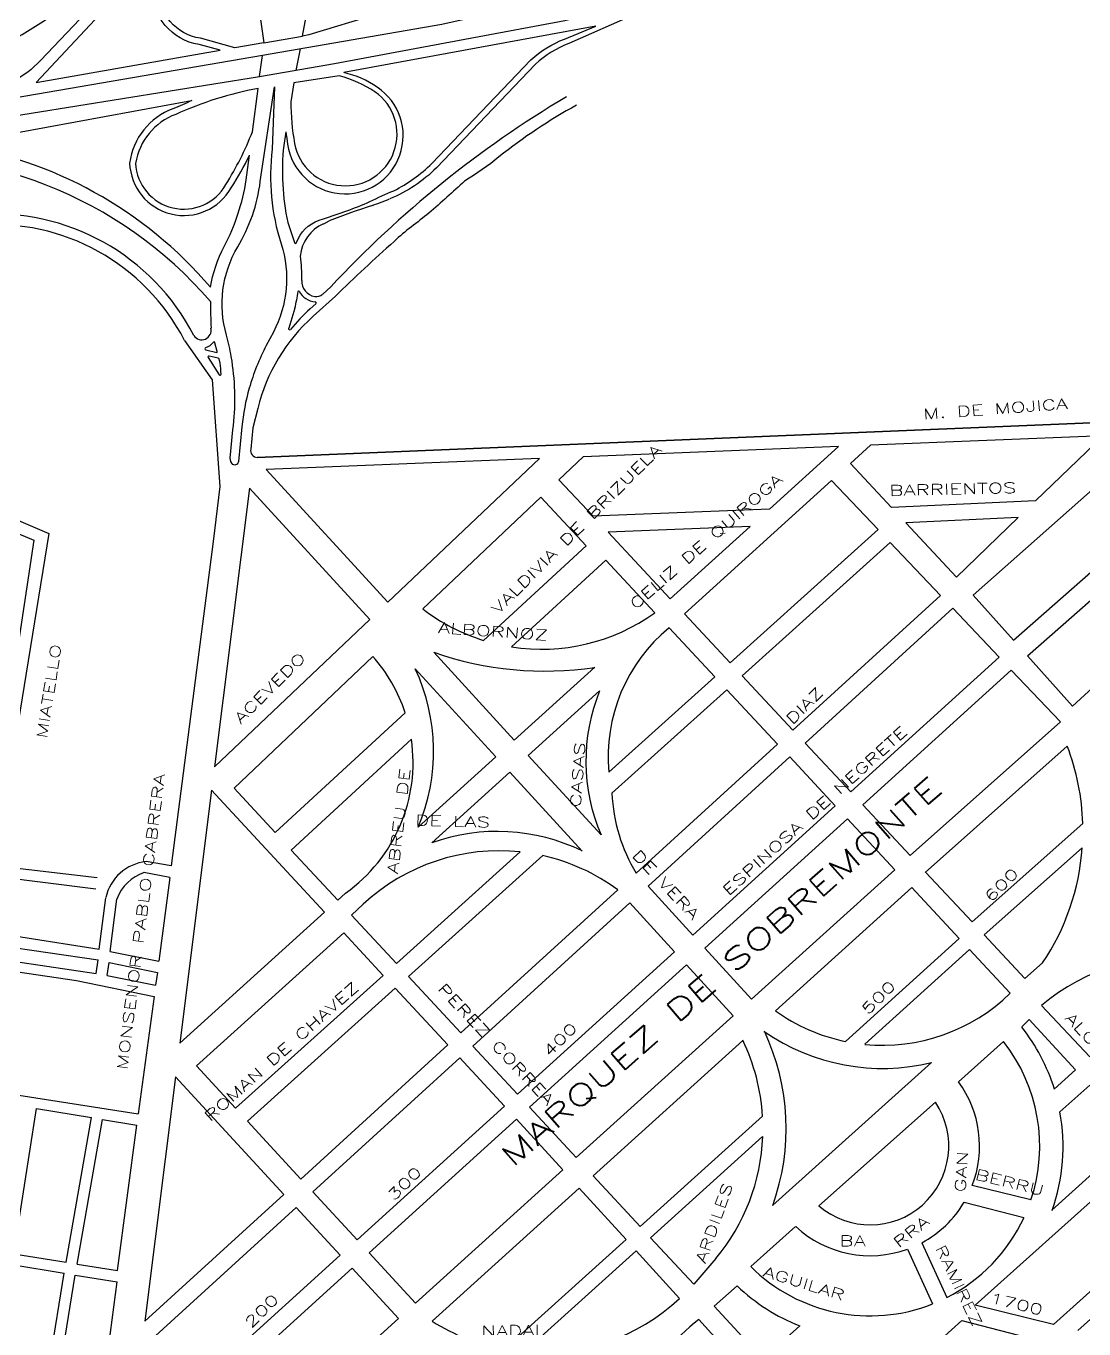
# Model space of a CAD drawing. Header units: millimetres. Extents: x 4375152 to 4409667, y 6523746 to 6549185.
# Drawn here: x 4385230 to 4386237, y 6530076 to 6531316 of the extents above; entities that cross this region are included whole.
import ezdxf

# ---------------------------------------------------------------- set-up
doc = ezdxf.new("R2010")
doc.units = ezdxf.units.MM
for name, color, linetype in [('LINEA CALLE', 252, 'Continuous'), ('NOMBRE BARRIO', 8, 'Continuous'), ('NOMBRE CALLE', 252, 'Continuous')]:
    doc.layers.add(name, color=color, linetype=linetype)
doc.styles.add('ROMANS', font='romans')
doc.styles.add('S1', font='ROMANS')

msp = doc.modelspace()

# ---------------------------------------------------------------- linework, layer by layer
at = {"layer": 'LINEA CALLE', "transparency": 33554687}
for p, q in [((4385513.5, 6531127.5), (4385518.6, 6531130.4)), ((4385520.3, 6531067.4), (4385512.6, 6531060.5)), ((4384726.6, 6531055.2), (4385252.1, 6530833.1)), ((4385486, 6531047.2), (4385480.2, 6531028.1)), ((4385500.6, 6531046.6), (4385506, 6531051.5)), ((4385381.1, 6531016.6), (4385407.3, 6530979)), ((4385381.1, 6531016.6), (4385407.3, 6530979)), ((4385407.3, 6530979), (4385414.8, 6530877.5)), ((4385407.3, 6530979), (4385414.8, 6530877.5)), ((4386255.1, 6530925.8), (4386033.9, 6530916.9)), ((4386190.8, 6530864), (4386255.1, 6530925.8)), ((4385760.5, 6530905.9), (4385737.4, 6530884.1)), ((4386003.2, 6530915.7), (4385760.5, 6530905.9)), ((4386003.2, 6530915.7), (4385937.6, 6530856.2)), ((4386033.9, 6530916.9), (4386014.8, 6530899.6)), ((4385718.9, 6530904.3), (4385458.8, 6530893.8)), ((4385718.9, 6530904.3), (4385458.8, 6530893.8)), ((4385458.8, 6530893.8), (4385574.7, 6530767.5)), ((4385458.8, 6530893.8), (4385574.7, 6530767.5)), ((4385718.9, 6530904.3), (4385574.7, 6530767.5)), ((4386014.8, 6530899.6), (4386053.8, 6530857.7)), ((4386131.6, 6530774.4), (4386274.2, 6530900.9)), ((4385099.4, 6530885), (4385237.8, 6530826.6)), ((4385769.9, 6530849.3), (4385737.4, 6530884.1)), ((4385996.8, 6530883.3), (4385856.7, 6530756.4)), ((4386041, 6530836.6), (4385996.8, 6530883.3)), ((4385414.8, 6530877.5), (4385408.3, 6530825.5)), ((4385414.8, 6530877.5), (4385408.3, 6530825.5)), ((4385443, 6530876.1), (4385409.7, 6530610.9)), ((4385443, 6530876.1), (4385409.7, 6530610.9)), ((4385443, 6530876.1), (4385557.5, 6530751.2)), ((4385443, 6530876.1), (4385557.5, 6530751.2)), ((4385720, 6530867.5), (4385607.9, 6530761.2)), ((4385763.3, 6530821.2), (4385720, 6530867.5)), ((4385937.6, 6530856.2), (4385769.9, 6530849.3)), ((4386190.8, 6530864), (4386053.8, 6530857.7)), ((4386169.9, 6530731.5), (4386314.5, 6530858.7)), ((4386174.3, 6530848.1), (4386067.4, 6530843.2)), ((4386115.6, 6530791.5), (4386174.3, 6530848.1)), ((4386183.2, 6530716.7), (4386327.6, 6530843.7)), ((4385252.1, 6530833.1), (4385200.6, 6530517.3)), ((4385919.3, 6530839.7), (4385784.2, 6530834.1)), ((4385843.3, 6530770.8), (4385784.2, 6530834.1)), ((4385919.3, 6530839.7), (4385843.3, 6530770.8)), ((4386041, 6530836.6), (4385900.2, 6530709.9)), ((4386067.4, 6530843.2), (4386115.6, 6530791.5)), ((4385237.8, 6530826.6), (4385209.1, 6530636.6)), ((4385408.3, 6530825.5), (4385368.3, 6530517)), ((4385763.3, 6530821.2), (4385665.6, 6530731.2)), ((4386052.6, 6530824.4), (4385911.8, 6530697.6)), ((4386100.4, 6530774.1), (4386052.6, 6530824.4)), ((4385781.9, 6530807.6), (4385692.3, 6530725.1)), ((4385828.7, 6530757.5), (4385781.9, 6530807.6)), ((4386368.5, 6530799.9), (4386226, 6530668.8)), ((4386100.4, 6530774.1), (4385960, 6530646)), ((4386169.9, 6530731.5), (4386131.6, 6530774.4)), ((4386112, 6530761.8), (4385971.5, 6530633.7)), ((4386156.2, 6530715.2), (4386112, 6530761.8)), ((4385557.5, 6530751.2), (4385409.7, 6530610.9)), ((4385900.2, 6530709.9), (4385856.7, 6530756.4)), ((4385885.6, 6530696.7), (4385842.1, 6530743.2)), ((4385618.2, 6530720), (4385694.9, 6530636.4)), ((4385560.3, 6530716), (4385428.2, 6530590.6)), ((4386156.2, 6530715.2), (4386015, 6530587.1)), ((4386226, 6530668.8), (4386183.2, 6530716.7)), ((4385600.6, 6530704.2), (4385677.4, 6530620.5)), ((4385771.4, 6530705.7), (4385694.9, 6530636.4)), ((4385885.6, 6530696.7), (4385784.7, 6530605.9)), ((4385960, 6530646), (4385911.8, 6530697.6)), ((4386167.8, 6530703), (4386026.5, 6530574.8)), ((4386214.6, 6530653.8), (4386167.8, 6530703)), ((4385776.1, 6530683.4), (4385708.2, 6530621.9)), ((4385897.1, 6530684.3), (4385787.8, 6530586)), ((4385945.4, 6530632.7), (4385897.1, 6530684.3)), ((4385591, 6530662.5), (4385467.2, 6530548.5)), ((4386214.6, 6530653.8), (4386071.5, 6530526.6)), ((4385597, 6530637.3), (4385482.6, 6530531.9)), ((4385945.4, 6530632.7), (4385810.8, 6530510)), ((4386015, 6530587.1), (4385971.5, 6530633.7)), ((4385677.4, 6530620.5), (4385603.4, 6530553.5)), ((4385708.2, 6530621.9), (4385777.4, 6530546.4)), ((4385956.9, 6530620.4), (4385822.2, 6530497.5)), ((4386000.3, 6530573.9), (4385956.9, 6530620.4)), ((4386221, 6530630.8), (4386085.7, 6530510.6)), ((4385690.7, 6530606), (4385616.4, 6530538.7)), ((4385690.7, 6530606), (4385759.5, 6530530.9)), ((4385406.9, 6530588.8), (4385376.6, 6530348.1)), ((4385514.4, 6530472.9), (4385406.9, 6530588.8)), ((4385467.2, 6530548.5), (4385428.2, 6530590.6)), ((4386000.3, 6530573.9), (4385864.9, 6530451)), ((4386071.5, 6530526.6), (4386026.5, 6530574.8)), ((4386011.9, 6530561.5), (4385876.3, 6530438.6)), ((4386057, 6530513.2), (4386011.9, 6530561.5)), ((4386235.8, 6530557), (4386130.5, 6530463.5)), ((4386235.3, 6530533.9), (4386142.1, 6530451.1)), ((4385526.9, 6530484.2), (4385482.6, 6530531.9)), ((4385700.6, 6530530.1), (4385582.7, 6530424)), ((4385721.9, 6530526.6), (4385594.1, 6530411.7)), ((4385200.6, 6530517.3), (4385298, 6530505.7)), ((4385367, 6530505.8), (4385342.5, 6530510.4)), ((4385368.3, 6530517), (4385344.5, 6530520.9)), ((4386057, 6530513.2), (4385920.7, 6530390.1)), ((4386130.5, 6530463.5), (4386086.1, 6530511)), ((4385196.6, 6530507.5), (4385296.7, 6530495.1)), ((4385367, 6530505.8), (4385356.6, 6530426.1)), ((4385822.2, 6530497.5), (4385864.9, 6530451)), ((4385300, 6530437.5), (4385306.2, 6530486.6)), ((4385310.5, 6530435.4), (4385316.7, 6530485.3)), ((4385534.3, 6530490.9), (4385526.9, 6530484.2)), ((4385793.3, 6530494), (4385644, 6530357.9)), ((4386073, 6530496.2), (4385943.4, 6530379.1)), ((4386118.3, 6530447.7), (4386073, 6530496.2)), ((4385514.4, 6530472.9), (4385376.6, 6530348.1)), ((4385551.2, 6530480.3), (4385540, 6530470.1)), ((4385804.7, 6530481.6), (4385655.5, 6530345.5)), ((4385804.7, 6530481.6), (4385847.4, 6530435.1)), ((4385582.7, 6530424), (4385540, 6530470.1)), ((4385158.7, 6530448.1), (4385298.8, 6530427.4)), ((4385175.8, 6530457.1), (4385300, 6530437.5)), ((4385532.8, 6530453), (4385392.5, 6530326.6)), ((4385570.1, 6530412.7), (4385532.8, 6530453)), ((4386118.3, 6530447.7), (4386010, 6530349.9)), ((4386180.8, 6530409.7), (4386142.1, 6530451.1)), ((4385153.4, 6530435.8), (4385297.1, 6530414.6)), ((4385310.5, 6530435.4), (4385356.6, 6530426.1)), ((4385847.4, 6530435.1), (4385698, 6530299.6)), ((4385876.3, 6530438.6), (4385920.7, 6530390.1)), ((4386128.1, 6530437.2), (4386028.4, 6530347.2)), ((4386166.8, 6530395.7), (4386128.1, 6530437.2)), ((4385116.4, 6530431.7), (4385278.2, 6530407.7)), ((4385297.1, 6530414.6), (4385298.8, 6530427.4)), ((4385307.4, 6530412.5), (4385309.3, 6530424.8)), ((4385309.5, 6530424.8), (4385355.3, 6530415.5)), ((4385858.8, 6530422.7), (4385709.5, 6530287.3)), ((4385858.8, 6530422.7), (4385903.2, 6530374.2)), ((4386197.5, 6530424.5), (4386180.8, 6530409.7)), ((4385307.4, 6530412.5), (4385353.4, 6530403.3)), ((4385355.3, 6530415.5), (4385353.4, 6530403.3)), ((4385570.1, 6530412.7), (4385429.7, 6530286.3)), ((4385644, 6530357.9), (4385594.1, 6530411.7)), ((4385278.2, 6530407.7), (4385352.2, 6530392.7)), ((4385581.6, 6530400.4), (4385441.1, 6530273.9)), ((4385631.6, 6530346.5), (4385581.6, 6530400.4)), ((4385352.2, 6530392.7), (4385337.1, 6530281)), ((4385903.2, 6530374.2), (4385753.9, 6530239.4)), ((4386242.4, 6530335.1), (4386196.4, 6530383.9)), ((4386184.8, 6530370.8), (4386177.7, 6530363.6)), ((4386184.8, 6530370.8), (4386228.9, 6530323)), ((4385912.3, 6530350.9), (4385769.8, 6530222.2)), ((4386160.5, 6530349.7), (4386117.6, 6530311.6)), ((4385631.6, 6530346.5), (4385491.8, 6530219)), ((4385698, 6530299.6), (4385655.5, 6530345.5)), ((4385392.5, 6530326.6), (4385429.7, 6530286.3)), ((4385643, 6530334.2), (4385503.2, 6530206.7)), ((4385685.5, 6530288.3), (4385643, 6530334.2)), ((4386091.9, 6530329.8), (4385940.7, 6530193.8)), ((4386228.9, 6530323), (4386208.7, 6530304.6)), ((4385120.3, 6530314.7), (4385337.1, 6530281)), ((4385372.6, 6530316.1), (4385343.3, 6530083.7)), ((4385372.6, 6530316.1), (4385475.7, 6530204.4)), ((4386242.4, 6530308.3), (4386214, 6530282.9)), ((4385218.6, 6530148), (4385240.2, 6530286)), ((4385240.2, 6530286), (4385292.5, 6530277.4)), ((4385685.5, 6530288.3), (4385545.3, 6530161.1)), ((4385753.9, 6530239.4), (4385709.5, 6530287.3)), ((4386095.6, 6530292), (4385984.7, 6530193.5)), ((4385268.6, 6530139.9), (4385292.5, 6530277.4)), ((4385279.1, 6530138.1), (4385303, 6530275.6)), ((4385303, 6530275.6), (4385335.8, 6530270.2)), ((4385441.1, 6530273.9), (4385491.8, 6530219)), ((4385697, 6530276), (4385556.7, 6530148.7)), ((4385741, 6530227.6), (4385697, 6530276)), ((4385931, 6530278.7), (4385814.8, 6530173.7)), ((4385317.4, 6530131.9), (4385335.8, 6530270.2)), ((4386206.5, 6530189.3), (4386285.8, 6530261.3)), ((4385931.2, 6530259.5), (4385824.6, 6530163.2)), ((4386298.7, 6530247.3), (4386133.4, 6530098.9)), ((4385741, 6530227.6), (4385600.8, 6530101)), ((4385814.8, 6530173.7), (4385769.8, 6530222.2)), ((4386186.5, 6530199.1), (4386130.6, 6530212.8)), ((4385475.7, 6530204.4), (4385343.3, 6530083.7)), ((4385503.2, 6530206.7), (4385545.3, 6530161.1)), ((4385756.7, 6530210.3), (4385616.7, 6530083.8)), ((4385801.2, 6530161.4), (4385756.7, 6530210.3)), ((4386341.5, 6530200.7), (4386207.8, 6530080.6)), ((4385487.2, 6530192), (4385349.9, 6530066.8)), ((4385487.2, 6530192), (4385529.2, 6530146.5)), ((4386123, 6530197.1), (4386179.8, 6530182.4)), ((4386354.9, 6530186.2), (4386231, 6530075)), ((4385865.7, 6530118.9), (4385824.6, 6530163.2)), ((4385962.6, 6530173.9), (4385919.8, 6530135.8)), ((4385801.2, 6530161.4), (4385685.2, 6530056.8)), ((4385810.8, 6530150.8), (4385703.9, 6530054.3)), ((4385852.2, 6530105.3), (4385810.8, 6530150.8)), ((4386069, 6530152.4), (4386092.9, 6530100.3)), ((4386082.5, 6530158.4), (4386106.4, 6530106.4)), ((4385216.8, 6530137.6), (4385266.7, 6530129.4)), ((4385218.6, 6530148), (4385268.6, 6530139.9)), ((4385279.1, 6530138.1), (4385317.4, 6530131.9)), ((4385529.2, 6530146.5), (4385391.7, 6530021.8)), ((4385556.7, 6530148.7), (4385600.8, 6530101)), ((4385886.7, 6530143.4), (4385865.7, 6530118.9)), ((4385244.3, 6529993.6), (4385266.7, 6530129.4)), ((4385254.8, 6529991.8), (4385277.2, 6530127.7)), ((4385277.2, 6530127.7), (4385316.9, 6530121.1)), ((4385540.6, 6530134.1), (4385403.2, 6530009.5)), ((4385540.6, 6530134.1), (4385584.7, 6530086.4)), ((4385301.7, 6530004), (4385316.9, 6530121.1)), ((4385906.9, 6530117.4), (4385885, 6530098)), ((4385931.4, 6530048), (4385885, 6530098)), ((4386207.8, 6530080.6), (4386133.4, 6530098.9)), ((4385584.7, 6530086.4), (4385447.2, 6529962.1)), ((4385916.5, 6530034.7), (4385870.4, 6530085.3)), ((4385966.6, 6530079.4), (4385931.4, 6530048)), ((4386120.8, 6530084.5), (4386078.3, 6530046.4)), ((4386120.8, 6530084.5), (4386192.9, 6530065.9))]:
    msp.add_line(p, q, dxfattribs=at)
for points in [[(4384726.1, 6531228.9), (4384874, 6531227.5, 0.030598), (4385088.6, 6531255.3, 0.106919), (4385261.5, 6531330.3), (4385387.5, 6531448.5), (4385387.9, 6531448.7, 0.168166), (4385437.5, 6531512.7, -0.947373), (4385461.4, 6531510.4, -0.040637), (4385466.7, 6531477.8), (4385468.2, 6531459.2, -0.244275), (4385445.4, 6531431.4), (4385387.3, 6531416.8, 0.143017), (4385344, 6531388.2), (4385244, 6531282.8, -0.18129), (4385187.2, 6531254), (4385041.2, 6531226), (4384939.7, 6531218.4), (4384726.1, 6531210.1)], [(4385412.3, 6531488.8), (4385378.3, 6531462.8), (4385250.9, 6531343.3, -0.106246), (4385085.4, 6531271.8, -0.030499), (4384873.5, 6531244.3), (4384726.1, 6531245.7)], [(4385460.1, 6531325.4), (4385469.8, 6531400.4), (4385470.4, 6531439, 0.760671), (4385468.5, 6531439.5, -0.196224), (4385447.8, 6531423.6, -0.022054), (4385430.8, 6531418.1), (4385393.8, 6531408.1), (4385389.7, 6531407.1, 0.142235), (4385351.5, 6531381.5), (4385239.9, 6531262), (4385415, 6531292.5), (4385394.9, 6531298, -1.890886), (4385454, 6531361.3), (4385460.1, 6531325.4)], [(4385493.4, 6531306.1), (4385499.5, 6531338.3, -0.062311), (4385513, 6531383.9, -1.71451), (4385564.4, 6531326.9), (4385499.4, 6531307.2), (4385493.4, 6531306.1)], [(4385456.7, 6531299.7), (4385428.9, 6531294.9), (4385396.2, 6531303.9, -1.895358), (4385448.1, 6531360.1), (4385456.7, 6531299.7)], [(4385477.6, 6531215.1), (4385475.5, 6531202.1, 0.0785), (4385479.4, 6531128.6), (4385485.7, 6531109.6, 0.724323), (4385487.6, 6531109.6, -0.227642), (4385509.2, 6531130.9), (4385513.3, 6531132.3, 0.025187), (4385557.5, 6531148.6, -0.016525), (4385580.3, 6531159, 0.081252), (4385616.4, 6531184.9), (4385710.7, 6531283.4, -0.092996), (4385742.6, 6531303.2), (4385772.6, 6531315.4), (4385532.7, 6531271.3)], [(4385808.5, 6531326.1), (4385746.9, 6531299.1, 0.092996), (4385715.1, 6531279.3)], [(4385715.1, 6531279.3), (4385620.8, 6531180.8, -0.102346), (4385576.3, 6531151.2)], [(4385477.6, 6531215.1, 0.008238), (4385479.1, 6531203.1, 1.538815), (4385564.4, 6531257.4, 0.099171), (4385532.7, 6531271.3)], [(4385482.1, 6531243.6, 0.04024), (4385485.8, 6531203.9, 1.491922), (4385562.3, 6531253.1, 0.077087), (4385528.4, 6531268.3)], [(4385451.1, 6531256.2, 0.058543), (4385372.7, 6531231.6, 0.269885), (4385334.5, 6531185), (4385334.5, 6531185, 0.75255), (4385420.4, 6531164.9, 0.048256), (4385445.7, 6531215, 0.048256)], [(4385390, 6531021.2, 0.302674), (4385183.1, 6531136.1, 0.01049), (4384988.9, 6531121.4, -0.012289), (4384798.4, 6531112.4, 0.004514), (4384726.6, 6531113.3, 0.007008), (4384615.1, 6531112.2), (4384611.5, 6531112.1), (4384302.2, 6531153.8), (4384054.4, 6531187.1), (4383924.5, 6531205), (4383847, 6531217.8), (4383661.3, 6531246.4, 0.071383), (4383477.3, 6531204.1, 0.182872), (4383348.7, 6531052.7, 0.001247), (4383348.3, 6531051.3), (4383340.4, 6531052.7), (4383319.2, 6531056.2)], [(4385388.1, 6531244.8, -0.024656), (4385370.1, 6531236.8, 0.279668), (4385328.9, 6531185.3, 0.759676), (4385425.5, 6531161.8, 0.036737), (4385442.9, 6531192.9, 0.036737)], [(4385405.7, 6531067.1, -0.079253), (4385418.9, 6531106, 0.082492), (4385439.8, 6531169.3), (4385442.9, 6531192.9)], [(4385381.1, 6531016.6, 0.302849), (4385183.8, 6531126.1, 0.010504), (4384989.7, 6531111.5, -0.012311), (4384798.4, 6531102.4, 0.004528), (4384726.6, 6531103.3, 0.007008), (4384615.3, 6531102.2)], [(4385412.3, 6531005.9), (4385410.1, 6531014.4, 0.63263), (4385408.4, 6531014.7, -0.162156), (4385401.2, 6531009.6, 0.765575), (4385401.3, 6531007.6), (4385411.7, 6531005.2, 0.559018), (4385412.3, 6531005.9)], [(4385413.2, 6530999.8), (4385404.5, 6531001.7, 0.677434), (4385403.5, 6531000.2), (4385414.1, 6530984, 0.767703), (4385415.9, 6530984.6, 0.017509), (4385415, 6530995), (4385414, 6530999, 0.282859), (4385413.2, 6530999.8)]]:
    msp.add_lwpolyline(points, format="xyb", dxfattribs=at)
for points in [[(4385804.9, 6531357.2), (4385804.9, 6531357.2), (4385626, 6531317), (4385455.2, 6531287.6)], [(4385456.7, 6531299.7), (4385456.7, 6531299.7)], [(4385491, 6531293.8), (4385486.9, 6531273.3)], [(4385455.2, 6531287.6), (4385076.7, 6531222.6), (4385042.5, 6531216.1), (4384940.3, 6531208.5), (4384726.1, 6531200.1)], [(4385452.6, 6531267.7), (4385455.2, 6531287.6)], [(4385528.4, 6531268.3), (4385485, 6531261.5)], [(4385445.7, 6531215), (4385451.1, 6531256.2)], [(4385451.1, 6531256.2), (4385451.1, 6531256.2)], [(4385485, 6531261.5), (4385482.1, 6531243.6)], [(4385387.7, 6531244.6), (4385194.2, 6531208.9), (4385160.1, 6531202.9)]]:
    msp.add_lwpolyline(points, dxfattribs=at)
at = {"layer": 'LINEA CALLE', "linetype": 'ByBlock', "transparency": 33554687}
for points in [[(4385452.6, 6531267.7), (4385523.7, 6531279.8), (4385743, 6531321), (4385809.1, 6531337.2)], [(4385456.7, 6531299.7), (4385493.4, 6531306.1)], [(4385061.2, 6531204.9), (4385452.6, 6531267.7)]]:
    msp.add_lwpolyline(points, dxfattribs=at)
at = {"layer": 'LINEA CALLE', "transparency": 33554687}
msp.add_lwpolyline([(4385421.1, 6531021.6, -0.209174), (4385431.7, 6531105.5, 0.103451), (4385453.2, 6531167.6), (4385466.6, 6531257.8), (4385464.5, 6531198.5, 0.108732), (4385473, 6531108.4, -0.201817), (4385465.7, 6531024.5), (4385458.9, 6531011.8, 0.052027), (4385442.7, 6530971.2, 0.044632), (4385435.6, 6530934.4), (4385432.4, 6530901.4, -0.538819), (4385427.1, 6530898.5, -0.21419), (4385424.6, 6530904.7), (4385427.2, 6530931.5, 0.068417), (4385426.3, 6530996.9), (4385425.6, 6531001.3, 0.022017)], format="xyb", close=True, dxfattribs=at)
at = {"layer": 'LINEA CALLE', "transparency": 33554687, "flags": 128}
msp.add_lwpolyline([(4385754, 6531240.3, 0.040773), (4385680.2, 6531191.2, -0.041501), (4385647.6, 6531168.2, -0.010919), (4385613.7, 6531137.7, -0.00967), (4385597, 6531124.7, 0.031498), (4385580.5, 6531110.7, 0.011966), (4385524.7, 6531058.7), (4385503.4, 6531039.5, 0.149386), (4385450.7, 6530951.9), (4385446.1, 6530933.3), (4385444.1, 6530913.2, 0.465452), (4385450.3, 6530905.3), (4386320, 6530941.5), (4385450.3, 6530905.3)], format="xyb", dxfattribs=at)
at = {"layer": 'LINEA CALLE', "linetype": 'ByBlock', "transparency": 33554687}
for centre, radius, start, end in [((4386093.9, 6528506.2), 2834.3, 81.2783, 95.7776), ((4385102.8, 6530809.4), 397.7, 40.3942, 81.7164), ((4385104.5, 6530794), 397.7, 40.7647, 96.5271)]:
    msp.add_arc(centre, radius, start, end, dxfattribs=at)
at = {"layer": 'LINEA CALLE', "transparency": 33554687}
for centre, radius, start, end in [((4386258.8, 6530381), 1008.3, 120.6684, 137.0923), ((4385799.6, 6530401.3), 781.3, 107.863, 111.078), ((4385427.2, 6531519.7), 397.5, 289.4972, 292.0238), ((4385528.5, 6531093.3), 37.4, 113.7448, 174.8361), ((4385370.2, 6531078.5), 122.5, 357.7496, 8.5191), ((4385507.6, 6531073.1), 15, 177.7496, 260.0682), ((4385370.2, 6531078.5), 120, 344.8817, 352.6484), ((4385489.7, 6531063.1), 0.5, 29.2594, 172.6484), ((4385507.6, 6531073.1), 20, 209.2594, 263.8054), ((4385506.5, 6531067.2), 9, 260.0682, 311.9951), ((4386274.9, 6531061.1), 869.2, 180.4892, 182.1678), ((4385621, 6530912.8), 180, 131.9951, 140.6187), ((4385505.3, 6531052.2), 1, 311.9951, 83.8054), ((4385397.5, 6531026.2), 9, 213.1679, 12.7916), ((4385481.1, 6531027.7), 1, 155.373, 320.6187), ((4385481.1, 6531027.7), 1, 155.373, 320.6187), ((4385481.1, 6531027.7), 1, 155.373, 320.6187), ((4385720.7, 6530908.2), 185.3, 232.4975, 252.7031), ((4385720.7, 6530908.2), 185.3, 261.162, 305.6161), ((4385943.2, 6530620.3), 159.1, 129.4336, 185.2026), ((4385723.8, 6531022.1), 320, 250.7408, 278.5498), ((4385446.7, 6530615.1), 151.9, 18.1944, 41.6082), ((4385433.5, 6530625.8), 184.6, 336.9472, 25.1326), ((4385940.4, 6530616.5), 177.4, 157.8549, 203.2753), ((4385446.7, 6530615.1), 151.9, 305.2168, 8.4123), ((4386010.3, 6530550.3), 225.6, 1.7096, 20.9121), ((4385948.8, 6530593.2), 161.2, 182.5835, 211.1103), ((4385678.7, 6530364.8), 184.8, 64.0679, 109.6899), ((4386010.3, 6530550.3), 225.6, 326.1032, 355.8262), ((4385680.5, 6530341.4), 189.8, 83.9445, 132.9641), ((4385680.5, 6530341.4), 189.8, 53.5318, 77.4223), ((4385348.9, 6530477.5), 43.6, 95.7463, 167.8656), ((4385355.4, 6530471.5), 41, 108.2617, 160.2892), ((4386328.5, 6530225.5), 206.3, 84.5366, 129.8214), ((4386045.1, 6530520.9), 174.6, 264.4932, 314.1822), ((4386045.1, 6530520.9), 174.6, 234.3576, 258.3818), ((4386033.5, 6530250.2), 183.5, 17.2485, 38.1611), ((4385737.9, 6530267.1), 193.5, 3.4347, 25.6781), ((4385737.9, 6530267.1), 215.7, 340.1241, 25.3664), ((4386045.1, 6530520.9), 196.7, 235.1597, 283.7543), ((4386033.5, 6530250.2), 161.3, 341.5335, 38.0658), ((4386033.5, 6530250.2), 104.1, 338.9554, 36.1076), ((4386033.5, 6530250.2), 74.8, 229.2996, 33.9409), ((4386033.5, 6530250.2), 183.5, 340.5882, 10.2668), ((4385737.9, 6530267.1), 193.5, 320.2571, 357.7448), ((4386033.5, 6530250.2), 104.1, 298.1256, 329.3063), ((4386033.5, 6530250.2), 161.3, 296.8865, 335.1467), ((4386033.5, 6530250.2), 104.1, 227.1329, 289.954), ((4386033.5, 6530250.2), 161.3, 225.1747, 291.6157), ((4386033.5, 6530250.2), 183.5, 226.3815, 248.6132), ((4385720.5, 6530247.1), 193.5, 265.0769, 312.8881), ((4385720.5, 6530247.1), 193.5, 237.541, 259.4952), ((4385974, 6529948), 172, 127.0282, 184.9691)]:
    msp.add_arc(centre, radius, start, end, dxfattribs=at)

# ---------------------------------------------------------------- texts
at = {"layer": 'NOMBRE BARRIO', "transparency": 33554687, "style": 'S1', "width": 1.5}
msp.add_text('MARQUEZ DE SOBREMONTE', height=20, rotation=41.1684, dxfattribs=at).set_placement((4385693.1, 6530229.3))
at = {"layer": 'NOMBRE CALLE', "transparency": 33554687, "style": 'ROMANS', "width": 1.5}
for s, rotation, p in [('M. DE MOJICA', 4.168, (4386084.2, 6530941.5)), ('VALDIVIA DE BRIZUELA', 44.9196, (4385679.3, 6530755.5)), ('CELIZ DE QUIROGA', 41.1576, (4385810.3, 6530760.1)), ('BARRIENTOS', 1.307, (4386051.8, 6530868.8)), ('ALBORNOZ', 355.9312, (4385622.1, 6530738.6)), ('MIATELLO', 81.0209, (4385249.9, 6530637.4)), ('ACEVEDO', 44.9196, (4385434.4, 6530651.1)), ('DIAZ', 44.9196, (4385959.3, 6530650.5)), ('ESPINOSA DE NEGRETE', 42.2316, (4385898.7, 6530487.9)), ('CASAS', 85.858, (4385757.9, 6530572)), ('ABREU DE', 83.1341, (4385583.9, 6530508.6)), ('MONSENOR PABLO CABRERA', 82.7298, (4385326.5, 6530322.2)), ('DE LAS', 358.2917, (4385600.4, 6530555.4)), ('DE VERA', 313.3921, (4385806.3, 6530526.4)), ('600', 44.9196, (4386148.3, 6530481.5)), ('ROMAN DE CHAVEZ', 41.7519, (4385405.6, 6530272.9)), ('PEREZ CORREA', 313.3921, (4385621.3, 6530399.4)), ('500', 44.9196, (4386031.3, 6530374.5)), ('ALONSO DE UBEDA', 313.3921, (4386218.3, 6530371.4)), ('400', 44.9196, (4385728.3, 6530334.5)), ('GAN', 86.3062, (4386124, 6530206)), ('300', 44.9196, (4385580.3, 6530197.5)), ('BERRU', 346.0723, (4386132.6, 6530219)), ('ARDILES', 70.5395, (4385876.5, 6530138)), ('RRA', 38.6516, (4386060.6, 6530152.9)), ('BA', 359.9349, (4386004.3, 6530155.3)), ('RAMIREZ', 295.7292, (4386095.1, 6530153.4)), ('AGUILAR', 343.0056, (4385930.6, 6530126.8)), ('200', 44.9196, (4385444.3, 6530076.5)), ('1700', 346.0723, (4386146.5, 6530101.6)), ('NADAL', 0.8016, (4385663.4, 6530069.5))]:
    msp.add_text(s, height=10, rotation=rotation, dxfattribs=at).set_placement(p)

doc.saveas('drawing.dxf')
